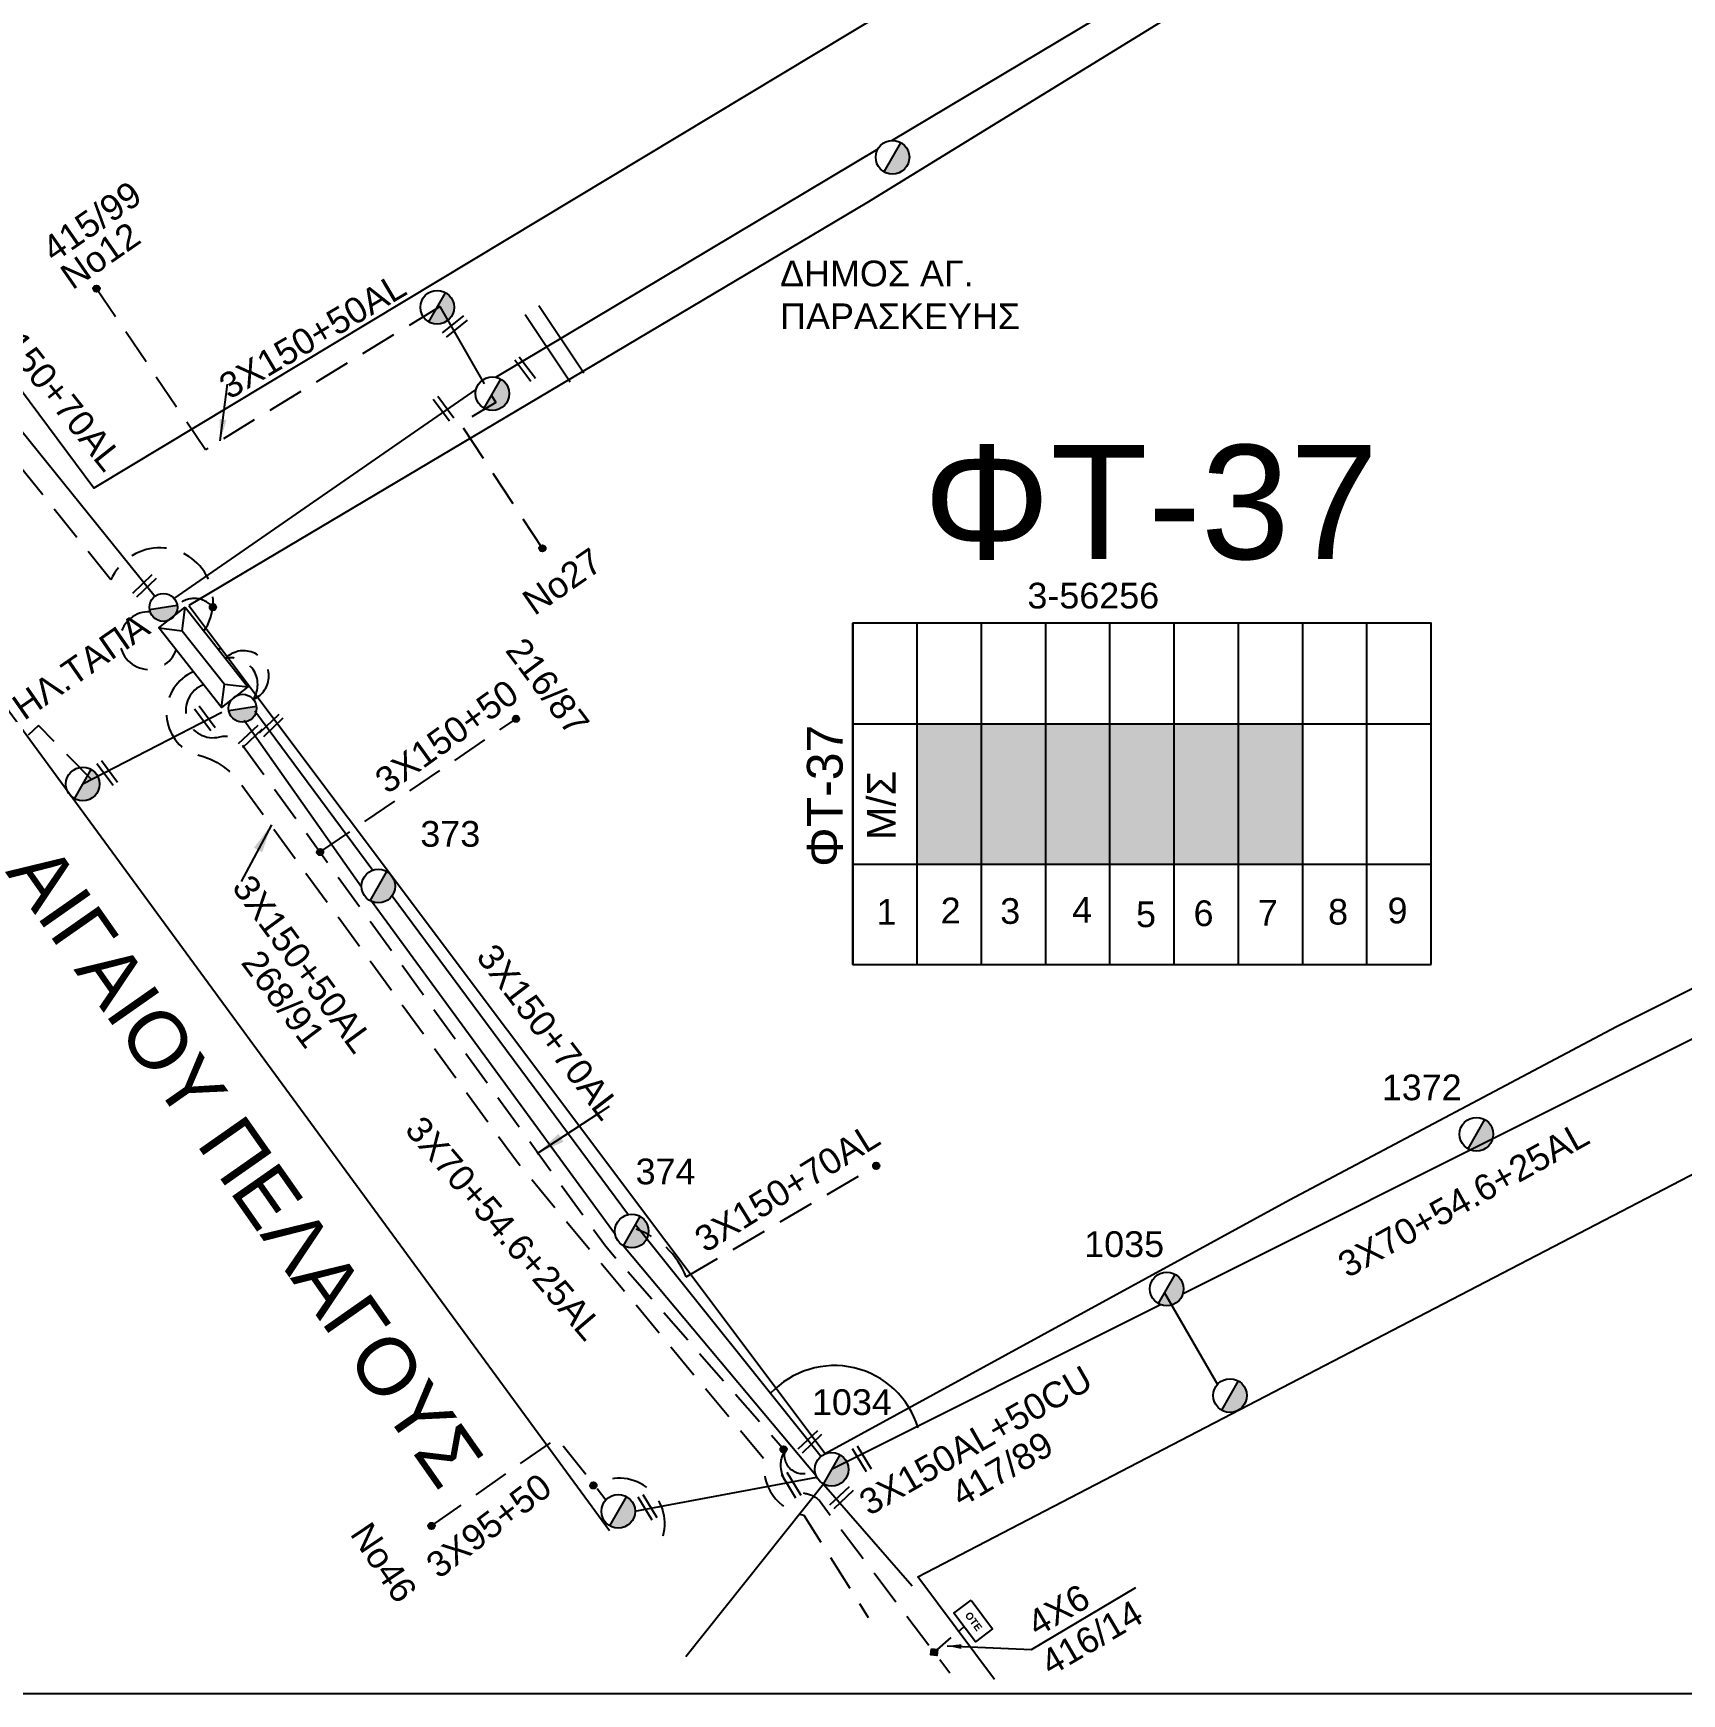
# Model space of a CAD drawing. Header units: millimetres. Extents: x 5010 to 7184, y -101 to 935.
# Drawn here: x 6633.6 to 6749, y -89.7 to 26.6 of the extents above; entities that cross this region are included whole.
import ezdxf
from ezdxf.enums import TextEntityAlignment as Align

# ---------------------------------------------------------------- set-up
doc = ezdxf.new("R2010")
doc.units = ezdxf.units.MM
doc.linetypes.add('DASHED', pattern=[19.05, 12.7, -6.35])
for name, color, linetype in [('Pillar OTE', 7, 'Continuous'), ('Ασφαλειοκιβώτια Χ.Τ 9 αναχωρήσεων', 7, 'Continuous'), ('Γέφυρες Εναερίου Δικτύου', 7, 'Continuous'), ('Επιγραφές - Σχήματα', 7, 'Continuous'), ('Καλώδια ΧΤ   3x150+50AL', 7, 'DASHED'), ('Καλώδια ΧΤ   3x150+50CU', 7, 'DASHED'), ('Καλώδια ΧΤ   3x150+70AL', 7, 'DASHED'), ('Καλώδια ΧΤ   3x150AL+50CU', 7, 'DASHED'), ('Καλώδια ΧΤ   3x95+50CU', 7, 'DASHED'), ('Μηχανική τομή', 7, 'Continuous'), ('Στύλος ΦΜ', 7, 'Continuous'), ('Στύλος ΦΜ @ 1', 7, 'Continuous'), ('Συνδέσεις', 7, 'Continuous'), ('Συνεστραμμένα ΧΤ   3x70+54.6+25AL', 7, 'SYN_LINE'), ('Τομή', 7, 'Continuous'), ('Υποσταθμός εναέριος 2 στύλων', 7, 'Continuous'), ('Υποσταθμός πόλεως', 7, 'Continuous'), ('Υπόβαθρο ΔΕΗ', 7, 'Continuous'), ('Υπόγεια καλώδια Παροχών ΧΤ   4x6', 7, 'DASHED')]:
    doc.layers.add(name, color=color, linetype=linetype)
doc.styles.get("Standard").update_dxf_attribs({"font": 'arial.ttf'})
doc.linetypes.add('SYN_LINE', pattern='A,0.5,-0.0001,["/\\/\\/\\/",Standard,S=0.1,R=0,X=0,Y=-0.05],-0.25', length=0.7501)
doc.dimstyles.new('ISO-25', dxfattribs={"dimtxt": 2.5, "dimasz": 2.5, "dimexe": 1.25, "dimexo": 0.625, "dimtad": 1, "dimtxsty": 'Standard', "dimcen": 2.5, "dimaunit": 2, "dimazin": 0, "dimtfac": 1, "dimtmove": 0, "dimatfit": 3, "dimfxl": 1, "dimarcsym": 0})

# ---------------------------------------------------------------- blocks, each defined once
blk = doc.blocks.new('ΑΣΦΑΛΕΙΟΚΙΒΩΤΙΟ ΥΠΟΣΤΑΘΜΟΥ 9 ΑΝΑΧΩΡΗΣΕΩΝ')
at = {"layer": 'Ασφαλειοκιβώτια Χ.Τ 9 αναχωρήσεων', "ltscale": 40}
for p, q in [((-23.8, 40.36), (24.02, 40.36)), ((-9.72, 40.36), (-9.72, -40.64)), ((9.94, 40.36), (9.94, -40.64)), ((-23.8, 31.36), (24.02, 31.36)), ((-23.8, 22.36), (24.02, 22.36)), ((-23.8, 13.36), (24.02, 13.36)), ((-23.8, 4.36), (24.02, 4.36)), ((-23.8, -4.64), (24.02, -4.64)), ((-23.8, -13.64), (24.02, -13.64)), ((-23.8, -22.64), (24.02, -22.64)), ((-23.8, -31.64), (24.02, -31.64))]:
    blk.add_line(p, q, dxfattribs=at)
at = {"layer": 'Ασφαλειοκιβώτια Χ.Τ 9 αναχωρήσεων'}
blk.add_lwpolyline([(-23.8, -40.64), (24.02, -40.64), (24.02, 40.36), (-23.8, 40.36)], close=True, dxfattribs=at)
for s, p in [('1', (-18.22, 37.06)), ('2', (-18.02, 28.07)), ('3', (-18.09, 19.73)), ('4', (-17.94, 9.66)), ('5', (-18.55, 0.71)), ('6', (-18.4, -7.35)), ('7', (-18.34, -16.37)), ('8', (-18.19, -26.2)), ('9', (-18.02, -34.53))]:
    blk.add_text(s, height=3.6, rotation=270, dxfattribs=at).set_placement(p)
at = {"layer": 'Ασφαλειοκιβώτια Χ.Τ 9 αναχωρήσεων', "ltscale": 40}
for tag, height, p in [('ΟΝΟΜΑ', 5, (-0.16, 44.31)), ('ΚΕΙΜΕΝΟ 1', 2, (17.06, 35.59)), ('ΚΕΙΜΕΝΟ 2', 2, (17.06, 26.88)), ('ΚΕΙΜΕΝΟ 3', 2, (17.06, 17.69)), ('ΚΕΙΜΕΝΟ 4', 2, (17.06, 8.71)), ('ΚΕΙΜΕΝΟ 5', 2, (17.06, -0.13)), ('ΚΕΙΜΕΝΟ 6', 2, (17.06, -9.05)), ('ΚΕΙΜΕΝΟ 7', 2, (17.06, -18.13)), ('ΚΕΙΜΕΝΟ 8', 2, (17.06, -26.85)), ('ΚΕΙΜΕΝΟ 9', 2, (17.06, -35.99)), ('ΣΧ', 2, (-0.1, -42.64))]:
    blk.add_attdef(tag, text='', height=height, dxfattribs=at).set_placement(p, align=Align.MIDDLE_CENTER)
blk = doc.blocks.new('ΥΠΟΣΤΑΘΜΟΣ ΕΝΑΕΡΙΟΣ ΕΠΙ 2 ΣΤΥΛΩΝ')
at = {"layer": 'Υποσταθμός εναέριος 2 στύλων', "linetype": 'Continuous'}
for points in [[(-11.97, -2.11, 0.574793), (-8.45, -0.07, 0.268822), (-9.64, 1.98)], [(9.68, -2.15, 0.574793), (13.19, -0.1, 0.268822), (12.01, 1.95)]]:
    blk.add_hatch(color=256, dxfattribs=at).paths.add_polyline_path(points)
for p, q in [((-11.97, -2.11), (-9.64, 1.98)), ((9.68, -2.15), (12.01, 1.95))]:
    blk.add_line(p, q, dxfattribs=at)
for centre in [(-10.81, -0.07), (10.84, -0.1)]:
    blk.add_circle(centre, 2.36, dxfattribs=at)
at = {"layer": 'Υποσταθμός πόλεως', "linetype": 'Continuous', "ltscale": 40}
blk.add_lwpolyline([(-8.57, 2.82), (8.57, 2.82), (8.57, -2.82), (-8.57, -2.82)], close=True, dxfattribs=at)
for points in [[(-5.75, 0), (-8.57, 2.82)], [(5.75, 0), (8.57, 2.82)], [(-8.57, -2.82), (-5.75, 0)], [(-5.75, 0), (5.75, 0)], [(8.57, -2.82), (5.75, 0)]]:
    blk.add_lwpolyline(points, dxfattribs=at)
at = {"layer": 'Υποσταθμός εναέριος 2 στύλων', "ltscale": 40, "flags": 1}
for tag, p in [('ΜΕΤΑΣΧΗΜΑΤΙΣΜΟΣ', (14.09, 2.51)), ('ΙΣΧΥΣ', (14.07, -0.28)), ('ΑΡΙΘΜΟΣ', (14.19, -3))]:
    blk.add_attdef(tag, p, '', height=1.8, dxfattribs=at)
blk = doc.blocks.new('ΥΠΑΡΧΩΝ ΤΣΙΜΕΝΤΕΝΙΟΣ ΣΤΥΛΟΣ')
at = {"layer": 'Στύλος ΦΜ'}
blk.add_hatch(color=256, dxfattribs=at).paths.add_polyline_path([(-1.29, -2.28, 0.574793), (2.62, 0, 0.268822), (1.3, 2.27)])
blk.add_line((-1.29, -2.28), (1.3, 2.27), dxfattribs=at)
blk.add_circle((0, 0), 2.62, dxfattribs=at)
at = {"layer": 'Στύλος ΦΜ', "flags": 4}
for tag, p in [('ΑΡΙΘΜΟΣ', (-4.68, 8.05)), ('ΤΥΠΟΣ', (-4.91, 3.03))]:
    blk.add_attdef(tag, p, '', height=4, dxfattribs=at)
blk = doc.blocks.new('ΤΟΜΗ')
at = {"layer": 'Τομή', "ltscale": 40}
for p, q in [((-5.68, 0), (5.68, 0)), ((5.68, -2.33), (-5.68, -2.33))]:
    blk.add_line(p, q, dxfattribs=at)
blk = doc.blocks.new('ΜΗΧΑΝΙΚΗ ΤΟΜΗ')
at = {"layer": 'Μηχανική τομή', "ltscale": 40}
for p, q in [((-1.89, 0.78), (1.89, 0.78)), ((1.89, 0), (-1.89, 0))]:
    blk.add_line(p, q, dxfattribs=at)
blk = doc.blocks.new('_ΣΥΝΔΕΣΗ')
at = {"layer": 'Συνδέσεις', "linetype": 'SYN_LINE', "ltscale": 40}
blk.add_hatch(color=256, dxfattribs=at).paths.add_polyline_path([(0.5, -0.01, 1), (-0.5, -0.01, 1)])
at = {"layer": 'Συνδέσεις'}
blk.add_circle((0, -0.01), 0.5, dxfattribs=at)
blk = doc.blocks.new('TSONTA XT1')
at = {"ltscale": 40}
h = blk.add_hatch(color=256, dxfattribs=at)
h.dxf.hatch_style = 1
h.paths.add_polyline_path([(595.96, 2487.66), (597.07, 2488.77), (595.96, 2489.87), (594.85, 2488.77)])
blk.add_lwpolyline([(594.85, 2488.77), (595.96, 2489.87), (597.07, 2488.77), (595.96, 2487.66)], close=True, dxfattribs=at)
blk = doc.blocks.new('PILLAR ΟΤΕ')
at = {"layer": 'Pillar OTE', "ltscale": 40}
blk.add_lwpolyline([(-3.31, 2.02), (3.39, 2.02), (3.39, -1.99), (-3.31, -1.99)], close=True, dxfattribs=at)
at = {"layer": 'Pillar OTE', "insert": (-1.81, 0.71), "char_height": 1.3575, "width": 109.961, "attachment_point": 1}
blk.add_mtext('{\\fArial|b1|i0|c161|p34;OTE}', dxfattribs=at)

msp = doc.modelspace()

# ---------------------------------------------------------------- hatches: boundary and pattern name
at = {"layer": 'Ασφαλειοκιβώτια Χ.Τ 9 αναχωρήσεων'}
for color, points in [(85, [(6695.47, -31.61), (6699.97, -31.61), (6699.97, -21.78), (6695.47, -21.78)]), (30, [(6699.97, -21.78), (6699.97, -31.61), (6704.47, -31.61), (6704.47, -21.78)]), (6, [(6704.47, -21.78), (6704.47, -31.61), (6708.97, -31.61), (6708.97, -21.78)]), (151, [(6708.97, -21.78), (6708.97, -31.61), (6713.47, -31.61), (6713.47, -21.78)]), (27, [(6713.47, -21.78), (6713.47, -31.61), (6717.97, -31.61), (6717.97, -21.78)]), (62, [(6717.97, -21.78), (6717.97, -31.61), (6722.47, -31.61), (6722.47, -21.78)])]:
    msp.add_hatch(color=color, dxfattribs=at).paths.add_polyline_path(points)

# ---------------------------------------------------------------- linework, layer by layer
at = {"layer": 'Γέφυρες Εναερίου Δικτύου', "color": 27, "linetype": 'SYN_LINE', "ltscale": 8, "flags": 128}
msp.add_lwpolyline([(6665.17, 2.04), (6662.05, 7.45)], dxfattribs=at)
at = {"layer": 'Γέφυρες Εναερίου Δικτύου', "color": 27, "linetype": 'DASHED', "ltscale": 0.2, "flags": 128}
msp.add_lwpolyline([(6665.66, 1.23), (6665.96, 0.74), (6663.48, -0.76), (6669.21, -9.48)], dxfattribs=at)
for points in [[(6645.49, -19.05, 0.95525), (6646.63, -22.69, -0.293591), (6648.15, -23.18), (6673.63, -58.36), (6686.19, -72.68)], [(6686.19, -72.68, 0.535458), (6687.58, -75.68, -0.155464), (6688.62, -76.2), (6697.75, -88.26)]]:
    msp.add_lwpolyline(points, format="xyb", dxfattribs=at)
at = {"layer": 'Γέφυρες Εναερίου Δικτύου', "color": 6, "linetype": 'DASHED', "ltscale": 0.2, "flags": 128}
msp.add_lwpolyline([(6637.69, -25.73), (6633.92, -21.91), (6621.7, -32.96)], dxfattribs=at)
at = {"layer": 'Γέφυρες Εναερίου Δικτύου', "color": 27, "linetype": 'DASHED', "ltscale": 0.2}
msp.add_arc((6687.47, -73), 1.31, 166.024, 309.8165, dxfattribs=at)
at = {"layer": 'Επιγραφές - Σχήματα'}
msp.add_lwpolyline([(5045.81, 913.83), (7035.6, 913.83), (7035.6, -89.73), (5045.81, -89.73)], close=True, dxfattribs=at)
msp.add_lwpolyline([(6703.47, -86.63), (6710.78, -82.29)], dxfattribs=at)
at = {"layer": 'Επιγραφές - Σχήματα', "color": 85, "linetype": 'DASHED', "ltscale": 0.2}
msp.add_arc((6641.65, -15.95), 2.02, 87.1849, 341.2876, dxfattribs=at)
at = {"layer": 'Επιγραφές - Σχήματα', "color": 62, "linetype": 'DASHED', "ltscale": 0.2}
msp.add_arc((6648.29, -18.43), 1.77, 292.5324, 136.1534, dxfattribs=at)
at = {"layer": 'Επιγραφές - Σχήματα', "color": 6, "linetype": 'DASHED', "ltscale": 0.2}
msp.add_arc((6647.41, -19.03), 1.87, 326.5138, 102.1721, dxfattribs=at)
at = {"layer": 'Επιγραφές - Σχήματα', "linetype": 'Continuous', "ltscale": 0.2}
msp.add_arc((6689.67, -72.86), 6.12, 16.7888, 136.9126, dxfattribs=at)
at = {"layer": 'Καλώδια ΧΤ   3x150+50AL', "color": 30, "linetype": 'DASHED', "ltscale": 0.2, "flags": 128}
msp.add_lwpolyline([(6662.05, 7.45), (6645.62, -2.58), (6637.99, 8.7)], dxfattribs=at)
at = {"layer": 'Καλώδια ΧΤ   3x150+50AL', "color": 151, "linetype": 'DASHED', "ltscale": 0.2, "flags": 128}
msp.add_lwpolyline([(6644.77, -18.13, 0.643841), (6644.71, -23.88, -0.205183), (6648.15, -26.07), (6667.54, -52.59), (6684.77, -73.31, 0.403889), (6687.52, -77.22), (6692.03, -84.39)], format="xyb", dxfattribs=at)
at = {"layer": 'Καλώδια ΧΤ   3x150+50CU', "color": 27, "linetype": 'DASHED', "ltscale": 0.2, "flags": 128}
msp.add_lwpolyline([(6653.64, -30.77), (6667.37, -21.43)], dxfattribs=at)
at = {"layer": 'Καλώδια ΧΤ   3x150+70AL', "color": 30, "linetype": 'DASHED', "ltscale": 0.2, "flags": 128}
for points in [[(6639, -11.7), (6624.3, 6.67, -0.149535), (6621.78, 11.06), (6610.25, -4.89, -0.381492), (6607.86, -6.31), (6605.5, -9.64, 0.647859), (6602.31, -12.47, -0.190224), (6602.18, -14.43), (6595.89, -23.21), (6588.99, -33.34)], [(6645.51, -15.29, 1.099328), (6639, -11.7)]]:
    msp.add_lwpolyline(points, format="xyb", dxfattribs=at)
at = {"layer": 'Καλώδια ΧΤ   3x150+70AL', "color": 6, "linetype": 'DASHED', "ltscale": 0.2, "flags": 128}
msp.add_lwpolyline([(6679.3, -60.53), (6692.6, -52.74)], dxfattribs=at)
at = {"layer": 'Καλώδια ΧΤ   3x150+70AL', "color": 30, "linetype": 'DASHED', "ltscale": 0.2}
msp.add_arc((6644.84, -14.69), 1.69, 35.3172, 134.6818, dxfattribs=at)
at = {"layer": 'Καλώδια ΧΤ   3x150+70AL', "color": 6, "linetype": 'DASHED', "ltscale": 0.2}
msp.add_arc((6673.93, -62.65), 5.77, 21.5449, 71.3281, dxfattribs=at)
at = {"layer": 'Καλώδια ΧΤ   3x95+50CU', "color": 27, "linetype": 'DASHED', "ltscale": 0.2, "flags": 128}
msp.add_lwpolyline([(6661.45, -77.97), (6670.25, -71.82), (6673.67, -76.14)], dxfattribs=at)
at = {"layer": 'Καλώδια ΧΤ   3x95+50CU', "color": 27, "linetype": 'DASHED', "ltscale": 0.2}
msp.add_arc((6674.61, -77.81), 3.18, 344.1632, 122.8628, dxfattribs=at)
at = {"layer": 'Συνεστραμμένα ΧΤ   3x70+54.6+25AL', "color": 27, "linetype": 'SYN_LINE', "ltscale": 20, "flags": 128}
for points in [[(6693.69, 19.08), (6727.47, 39.27)], [(6665.95, 2.51), (6692.73, 18.51)]]:
    msp.add_lwpolyline(points, dxfattribs=at)
at = {"layer": 'Συνεστραμμένα ΧΤ   3x70+54.6+25AL', "color": 85, "linetype": 'SYN_LINE', "ltscale": 20, "flags": 128}
msp.add_lwpolyline([(6624.47, 8.98), (6642.09, -12.85)], dxfattribs=at)
at = {"layer": 'Συνεστραμμένα ΧΤ   3x70+54.6+25AL', "color": 30, "linetype": 'SYN_LINE', "ltscale": 20, "flags": 128}
msp.add_lwpolyline([(6643.43, -13), (6664.58, 1.63)], dxfattribs=at)
at = {"layer": 'Συνεστραμμένα ΧΤ   3x70+54.6+25AL', "color": 62, "linetype": 'SYN_LINE', "ltscale": 20, "flags": 128}
msp.add_lwpolyline([(6646.51, -16.56, -0.014846), (6646.69, -16.48, -0.014846)], format="xyb", dxfattribs=at)
at = {"layer": 'Συνεστραμμένα ΧΤ   3x70+54.6+25AL', "color": 62, "linetype": 'SYN_LINE', "ltscale": 15, "flags": 128}
msp.add_lwpolyline([(6649.07, -20.86), (6657.35, -32.04)], dxfattribs=at)
at = {"layer": 'Συνεστραμμένα ΧΤ   3x70+54.6+25AL', "color": 6, "linetype": 'SYN_LINE', "ltscale": 10, "flags": 128}
for points in [[(6646.77, -20.99), (6637.03, -26)], [(6688.9, -75.04), (6688.9, -75.04), (6695.12, -82.18)]]:
    msp.add_lwpolyline(points, dxfattribs=at)
at = {"layer": 'Συνεστραμμένα ΧΤ   3x70+54.6+25AL', "color": 6, "linetype": 'SYN_LINE', "ltscale": 15, "flags": 128}
msp.add_lwpolyline([(6648.32, -21.52), (6656.55, -33.19)], dxfattribs=at)
at = {"layer": 'Συνεστραμμένα ΧΤ   3x70+54.6+25AL', "color": 62, "linetype": 'SYN_LINE', "ltscale": 20, "flags": 128}
for points in [[(6714.09, -61.68), (6766.43, -35.5), (6790.65, -22.11)], [(6658.69, -33.84), (6675.24, -56.17)], [(6675.74, -56.86), (6688.74, -73.1)], [(6689.46, -74), (6712.52, -62.46)]]:
    msp.add_lwpolyline(points, dxfattribs=at)
at = {"layer": 'Συνεστραμμένα ΧΤ   3x70+54.6+25AL', "color": 6, "linetype": 'SYN_LINE', "ltscale": 20, "flags": 128}
for points in [[(6657.19, -34.09), (6674.33, -57.56)], [(6674.9, -58.34), (6688.37, -74.41)], [(6688.9, -75.04), (6679.26, -87.15)]]:
    msp.add_lwpolyline(points, dxfattribs=at)
at = {"layer": 'Συνεστραμμένα ΧΤ   3x70+54.6+25AL', "color": 62, "linetype": 'SYN_LINE', "ltscale": 8, "flags": 128}
msp.add_lwpolyline([(6712.8, -61.64), (6716.51, -68.06)], dxfattribs=at)
at = {"layer": 'Συνεστραμμένα ΧΤ   3x70+54.6+25AL', "color": 27, "linetype": 'SYN_LINE', "ltscale": 15, "flags": 128}
msp.add_lwpolyline([(6675.7, -76.95), (6688.43, -74.55)], dxfattribs=at)
at = {"layer": 'Υπόβαθρο ΔΕΗ', "flags": 128}
for points in [[(6597.98, 48.31), (6676.5, 100.94), (6753.05, 150.22), (6820.79, 194.98), (6867.13, 131.25), (6770.25, 74.33), (6712.47, 39.71), (6637.8, -5.28), (6597.98, 48.31)], [(6597.98, 48.31), (6676.5, 100.94), (6753.05, 150.22), (6820.79, 194.98), (6867.13, 131.25), (6770.25, 74.33), (6712.47, 39.71), (6637.8, -5.28), (6597.98, 48.31)], [(6644.45, -13.49), (6689.02, -72.9), (6721.54, -55.13), (6744.45, -42.98), (6774.28, -28.01), (6798.66, -14.98), (6831.92, 1.24), (6855.27, 13.77), (6901.47, 37.59), (6933.95, 53.25), (6915.24, 75.31), (6873.55, 123.66), (6809.19, 85.65), (6750.31, 50.63), (6691.94, 14.72), (6644.45, -13.49)], [(6644.45, -13.49), (6689.02, -72.9), (6721.54, -55.13), (6744.45, -42.98), (6774.28, -28.01), (6798.66, -14.98), (6831.92, 1.24), (6855.27, 13.77), (6901.47, 37.59), (6933.95, 53.25), (6915.24, 75.31), (6873.55, 123.66), (6809.19, 85.65), (6750.31, 50.63), (6691.94, 14.72), (6644.45, -13.49)], [(6566.76, -82.09), (6618.8, -8.64), (6623.12, -8.98), (6673.93, -78.29)], [(6566.76, -82.09), (6618.8, -8.64), (6623.12, -8.98), (6673.93, -78.29)], [(6700.89, -88.73), (6695.51, -81.55), (6784.57, -35.25), (6795.54, -55.2)]]:
    msp.add_lwpolyline(points, dxfattribs=at)
at = {"layer": 'Υπόγεια καλώδια Παροχών ΧΤ   4x6', "color": 27, "linetype": 'DASHED', "ltscale": 0.1}
msp.add_lwpolyline([(6696.89, -86.63), (6698.74, -85.03)], dxfattribs=at)

# ---------------------------------------------------------------- block references
at = {"layer": 'Pillar OTE', "xscale": 0.3750000000000001, "yscale": 0.3750000000000001, "zscale": 0.3750000000000001, "rotation": 306.8793070113077}
msp.add_blockref('PILLAR ΟΤΕ', (6699.38, -84.63), dxfattribs=at)
at = {"layer": 'Ασφαλειοκιβώτια Χ.Τ 9 αναχωρήσεων', "xscale": 0.5, "yscale": 0.5, "zscale": 0.5, "rotation": 90}
msp.add_blockref('ΑΣΦΑΛΕΙΟΚΙΒΩΤΙΟ ΥΠΟΣΤΑΘΜΟΥ 9 ΑΝΑΧΩΡΗΣΕΩΝ', (6711.15, -26.75), dxfattribs=at).add_auto_attribs({'ΟΝΟΜΑ': 'ΦΤ-37'})
at = {"layer": 'Μηχανική τομή'}
for p, xscale, yscale, zscale, rotation in [((6662.97, 6.2), 0.4999999999998541, 0.4999999999998541, 0.4999999999998541, 218.7716494578096), ((6668.16, 3.18), 0.4999999999998506, 0.4999999999998506, 0.4999999999998506, 126.7955691424264), ((6662.45, 0.41), 0.4999999999998506, 0.4999999999998506, 0.4999999999998506, 126.7955691424264), ((6641.21, -11.97), 0.4999999999998657, 0.4999999999998657, 0.4999999999998657, 223.5524876628483), ((6645.74, -21.28), 0.4999999999998506, 0.4999999999998506, 0.4999999999998506, 126.7955691424264), ((6648.63, -22.52), 0.4999999999998657, 0.4999999999998657, 0.4999999999998657, 223.5524876628483), ((6650.09, -21.75), 0.4999999999998657, 0.4999999999998657, 0.4999999999998657, 223.5524876628483), ((6638.9, -25.11), 0.4999999999998506, 0.4999999999998506, 0.4999999999998506, 126.7955691424264), ((6687.82, -71.93), 0.4999999999998657, 0.4999999999998657, 0.4999999999998657, 223.5524876628483), ((6691.42, -73.37), 0.4999999999999378, 0.4999999999999378, 0.4999999999999378, 301.2821445950023), ((6686.49, -75.21), 0.4999999999999378, 0.4999999999999378, 0.4999999999999378, 301.2821445950023), ((6690.04, -75.85), 0.4999999999998657, 0.4999999999998657, 0.4999999999998657, 223.5524876628483), ((6676.41, -76.77), 0.4999999999999378, 0.4999999999999378, 0.4999999999999378, 301.2821445950023)]:
    msp.add_blockref('ΜΗΧΑΝΙΚΗ ΤΟΜΗ', p, dxfattribs=dict(at, xscale=xscale, yscale=yscale, zscale=zscale, rotation=rotation))
at = {"layer": 'Στύλος ΦΜ @ 1', "ltscale": 40, "xscale": 0.4499999999998181, "yscale": 0.4499999999998181, "zscale": 0.4499999999998181}
for p in [(6693.74, 17.91), (6693.74, 17.91), (6661.85, 7.4), (6661.85, 7.4), (6665.72, 1.35), (6665.72, 1.35), (6637.03, -26), (6637.03, -26), (6717.38, -68.84), (6717.38, -68.84), (6674.53, -76.95), (6674.53, -76.95)]:
    msp.add_blockref('ΥΠΑΡΧΩΝ ΤΣΙΜΕΝΤΕΝΙΟΣ ΣΤΥΛΟΣ', p, dxfattribs=at)
at = {"layer": 'Στύλος ΦΜ @ 1', "ltscale": 40}
ref = msp.add_blockref('ΥΠΑΡΧΩΝ ΤΣΙΜΕΝΤΕΝΙΟΣ ΣΤΥΛΟΣ', (6657.73, -33.15), dxfattribs=dict(at, xscale=0.4499999999998181, yscale=0.4499999999998181, zscale=0.4499999999998181))
ref.add_attrib('ΤΥΠΟΣ', '373', (6660.67, -30.39), dxfattribs={"layer": 'Στύλος ΦΜ', "height": 1.8, "flags": 4})
ref = msp.add_blockref('ΥΠΑΡΧΩΝ ΤΣΙΜΕΝΤΕΝΙΟΣ ΣΤΥΛΟΣ', (6657.73, -33.15), dxfattribs=dict(at, xscale=0.4499999999998181, yscale=0.4499999999998181, zscale=0.4499999999998181))
ref.add_attrib('ΤΥΠΟΣ', '373', (6660.67, -30.39), dxfattribs={"layer": 'Στύλος ΦΜ', "height": 1.8, "flags": 4})
ref = msp.add_blockref('ΥΠΑΡΧΩΝ ΤΣΙΜΕΝΤΕΝΙΟΣ ΣΤΥΛΟΣ', (6734.64, -50.53), dxfattribs=dict(at, xscale=0.4499999999998181, yscale=0.4499999999998181, zscale=0.4499999999998181))
ref.add_attrib('ΤΥΠΟΣ', '1372', (6728.01, -48.15), dxfattribs={"layer": 'Στύλος ΦΜ', "height": 1.8, "flags": 4})
ref = msp.add_blockref('ΥΠΑΡΧΩΝ ΤΣΙΜΕΝΤΕΝΙΟΣ ΣΤΥΛΟΣ', (6675.48, -57.32), dxfattribs=dict(at, xscale=0.4499999999998181, yscale=0.4499999999998181, zscale=0.4499999999998181))
ref.add_attrib('ΤΥΠΟΣ', '374', (6675.75, -54.04), dxfattribs={"layer": 'Στύλος ΦΜ', "height": 1.8, "flags": 4})
ref = msp.add_blockref('ΥΠΑΡΧΩΝ ΤΣΙΜΕΝΤΕΝΙΟΣ ΣΤΥΛΟΣ', (6712.95, -61.37), dxfattribs=dict(at, xscale=0.4499999999998181, yscale=0.4499999999998181, zscale=0.4499999999998181))
ref.add_attrib('ΤΥΠΟΣ', '1035', (6707.17, -59.13), dxfattribs={"layer": 'Στύλος ΦΜ', "height": 1.8, "flags": 4})
ref = msp.add_blockref('ΥΠΑΡΧΩΝ ΤΣΙΜΕΝΤΕΝΙΟΣ ΣΤΥΛΟΣ', (6689.48, -74.01), dxfattribs=dict(at, xscale=0.4499999999998181, yscale=0.4499999999998181, zscale=0.4499999999998181))
ref.add_attrib('ΤΥΠΟΣ', '1034', (6688.1, -70.2), dxfattribs={"layer": 'Στύλος ΦΜ', "height": 1.8, "flags": 4})
at = {"layer": 'Συνδέσεις', "xscale": 0.4500000000000455, "yscale": 0.4500000000000455, "zscale": 0.4500000000000455}
for p in [(6637.99, 8.71), (6669.22, -9.48), (6646.14, -13.6), (6667.37, -21.42), (6653.65, -30.76), (6692.6, -52.74), (6686.11, -72.6), (6672.79, -75.13), (6661.45, -77.97)]:
    msp.add_blockref('_ΣΥΝΔΕΣΗ', p, dxfattribs=at)
at = {"layer": 'Συνδέσεις', "xscale": 0.2655784304391924, "yscale": 0.2655784304391924, "zscale": 0.2655784304391924, "rotation": 307.1526672469525}
msp.add_blockref('TSONTA XT1', (6074.26, -359.85), dxfattribs=at)
at = {"layer": 'Τομή', "xscale": 0.499999999999984, "yscale": 0.499999999999984, "zscale": 0.499999999999984, "rotation": 303.7125623789825}
msp.add_blockref('ΤΟΜΗ', (6670.55, 5.16), dxfattribs=at)
msp.add_blockref('ΤΟΜΗ', (6670.55, 5.16), dxfattribs=at)
at = {"layer": 'Υποσταθμός εναέριος 2 στύλων', "lineweight": 30, "xscale": 0.4148336846734477, "yscale": 0.4148336846734477, "zscale": 0.4148336846734477, "rotation": 308.1941764323431}
msp.add_blockref('ΥΠΟΣΤΑΘΜΟΣ ΕΝΑΕΡΙΟΣ ΕΠΙ 2 ΣΤΥΛΩΝ', (6645.47, -17.13), dxfattribs=at)

# ---------------------------------------------------------------- texts
at = {"layer": 'Επιγραφές - Σχήματα', "linetype": 'DASHED', "ltscale": 0.2, "attachment_point": 1}
for s, insert, char_height, width, rotation in [('415/99', (6633.98, 11.97), 1.8, 10.8079, 34.7367), ('Νο12', (6635.27, 10.05), 1.8, 10.8079, 34.7367), ('Νο27', (6667.63, -12.77), 1.8, 10.8079, 34.7367), ('ΗΛ.ΤΑΠΑ', (6631.89, -20.11), 1.8, 10.8079, 34.7367), ('216/87', (6668, -15.56), 1.8, 10.8079, 306.933), ('Μ/Σ', (6691.96, -29.91), 2, 3.7489, 90), ('ΑΙΓΑΙΟΥ ΠΕΛΑΓΟΥΣ', (6634.84, -29.85), 4, 80.8161, 305.0325), ('268/91', (6649.49, -37.44), 1.8, 10.8079, 306.933), ('417/89', (6697.64, -75.15), 1.8, 10.8079, 30.4072), ('Νο46', (6657.19, -77.53), 1.8, 10.8079, 303.8111), ('4Χ6', (6702.97, -84.22), 1.8, 10.8079, 30.4072), ('416/14', (6703.91, -86.97), 1.8, 10.8079, 30.4072)]:
    msp.add_mtext(s, dxfattribs=dict(at, insert=insert, char_height=char_height, width=width, rotation=rotation))
at = {"layer": 'Επιγραφές - Σχήματα', "color": 1, "linetype": 'Continuous', "ltscale": 0.2, "insert": (6685.87, 10.67), "char_height": 1.8, "width": 19.1892, "attachment_point": 1}
msp.add_mtext('ΔΗΜΟΣ ΑΓ. ΠΑΡΑΣΚΕΥΗΣ', dxfattribs=at)
at = {"layer": 'Επιγραφές - Σχήματα', "linetype": 'DASHED', "ltscale": 0.2, "insert": (6695.88, -2.24), "char_height": 8, "width": 24.9768, "attachment_point": 1}
msp.add_mtext('ΦΤ-37', dxfattribs=at)
at = {"layer": 'Επιγραφές - Σχήματα', "linetype": 'Continuous', "ltscale": 0.2, "insert": (6703.19, -11.9), "char_height": 1.8, "width": 20.2025, "attachment_point": 1}
msp.add_mtext('3-56256', dxfattribs=at)
at = {"layer": 'Καλώδια ΧΤ   3x150+50AL', "ltscale": 0.2}
for rotation, p in [(30.695, (6653.11, 5.4)), (306.2798, (6652.46, -38.6))]:
    msp.add_text('3X150+50AL', height=1.8, rotation=rotation, dxfattribs=at).set_placement(p, align=Align.MIDDLE)
at = {"layer": 'Καλώδια ΧΤ   3x150+50CU', "ltscale": 0.2}
msp.add_text('3X150+50', height=1.8, rotation=35.6642, dxfattribs=at).set_placement((6662.51, -22.66), align=Align.MIDDLE)
at = {"layer": 'Καλώδια ΧΤ   3x150+70AL', "ltscale": 0.2}
for rotation, p in [(308.4841, (6634.71, 2.03)), (307.4514, (6669.67, -43.36)), (31.841, (6686.36, -54.26))]:
    msp.add_text('3X150+70AL', height=1.8, rotation=rotation, dxfattribs=at).set_placement(p, align=Align.MIDDLE)
at = {"layer": 'Καλώδια ΧΤ   3x150AL+50CU', "ltscale": 0.2}
msp.add_text('3X150AL+50CU', height=1.8, rotation=29.8894, dxfattribs=at).set_placement((6699.56, -71.98), align=Align.MIDDLE)
at = {"layer": 'Καλώδια ΧΤ   3x95+50CU', "ltscale": 0.2}
msp.add_text('3X95+50', height=1.8, rotation=37.2359, dxfattribs=at).set_placement((6665.46, -77.95), align=Align.MIDDLE)
at = {"layer": 'Συνεστραμμένα ΧΤ   3x70+54.6+25AL', "ltscale": 20}
for rotation, p in [(310.513, (6666.55, -57.11)), (29.121, (6733.72, -55.09))]:
    msp.add_text('3X70+54.6+25AL', height=1.8, rotation=rotation, dxfattribs=at).set_placement(p, align=Align.MIDDLE)

# ---------------------------------------------------------------- leaders
at = {"layer": 'Επιγραφές - Σχήματα', "ltscale": 40}
for points, override in [([(6646.66, -1.96), (6647.16, 2.01)], {"dimasz": 1.5, "dimtad": 0}), ([(6650.24, -28.85), (6648.13, -32.83)], {"dimasz": 2, "dimtad": 0}), ([(6668.85, -51.88), (6673.91, -48.57)], {"dimasz": 2, "dimtad": 0}), ([(6697.56, -86.38), (6703.47, -86.63)], {"dimasz": 1, "dimtad": 0})]:
    msp.add_leader(points, dimstyle='ISO-25', override=override, dxfattribs=at)

doc.saveas('drawing.dxf')
